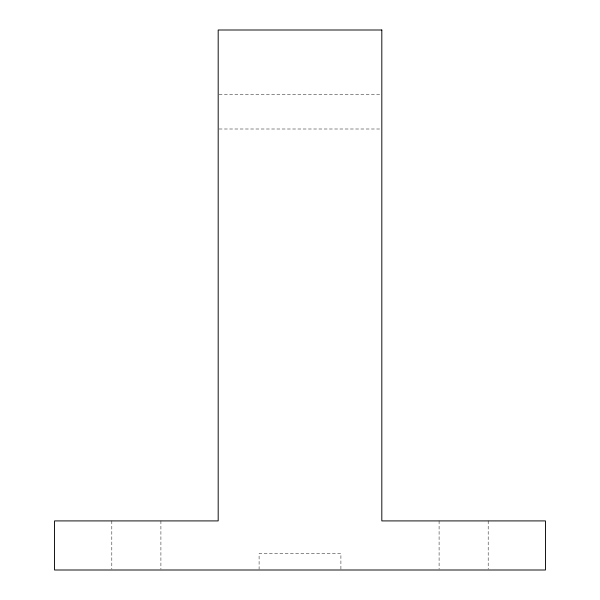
<?xml version="1.0" encoding="UTF-8"?>
<svg xmlns="http://www.w3.org/2000/svg" width="600" height="600" viewBox="0 0 600 600"><rect width="100%" height="100%" fill="white"/><g stroke="black" fill="none" stroke-linecap="round" stroke-linejoin="round"><path stroke-width="0.45" stroke-dasharray="3 2.25" d="M219.12 94.635L381.817 94.635M219.12 129L381.817 129M488.183 520.912L488.183 569.077M439.088 520.912L439.088 569.077M340.913 569.092L340.913 553.635L259.087 553.635L259.087 569.092M160.913 520.912L160.913 569.077M111.817 520.912L111.817 569.077"/><path stroke-width="0.9" d="M381.817 30L218.183 30L218.183 520.912L54.547 520.912L54.547 570L545.452 570L545.452 520.912L381.817 520.912L381.817 30"/></g></svg>
